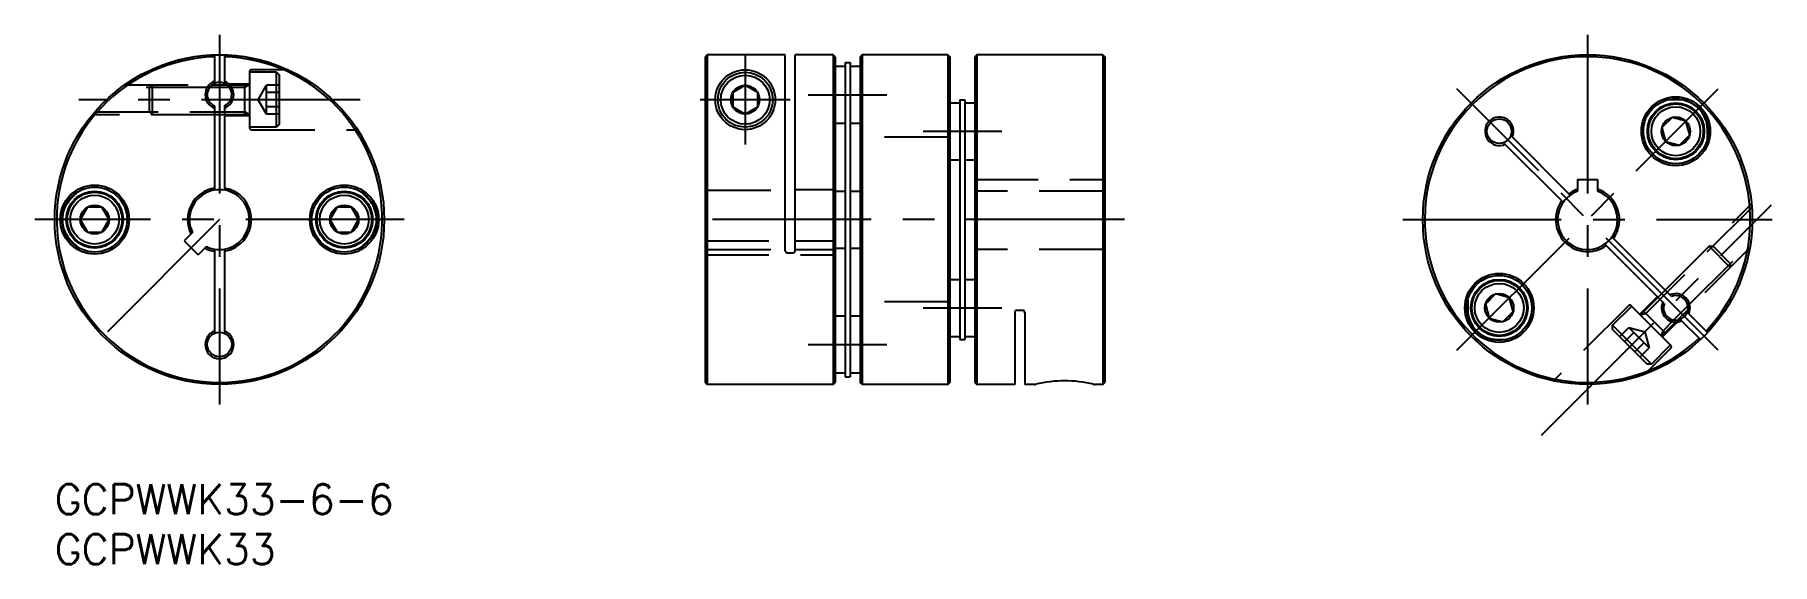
# Model space of a CAD drawing. Extents: x -2 to 172, y -8 to 45.
import ezdxf

# ---------------------------------------------------------------- set-up
doc = ezdxf.new("R2010")
doc.units = 0
doc.header["$LTSCALE"] = 0.5
doc.linetypes.add('CENTER', pattern=[50.8, 31.75, -6.35, 6.35, -6.35])
doc.linetypes.add('DASHED', pattern=[19.05, 12.7, -6.35])
for name, color, linetype in [('MSM_CENTER', 1, 'CENTER'), ('MSM_CONTINUOUS', 7, 'CONTINUOUS'), ('MSM_DASHED', 4, 'DASHED'), ('MSM_NARROW', 5, 'CONTINUOUS'), ('MSM_PART_NUMBER', 7, 'CONTINUOUS')]:
    doc.layers.add(name, color=color, linetype=linetype)
doc.styles.get("Standard").update_dxf_attribs({"font": 'txt.shx', "height": 3, "bigfont": 'bigfont.shx'})

# ---------------------------------------------------------------- blocks, each defined once
blk = doc.blocks.new('*U27')
at = {"layer": 'MSM_PART_NUMBER'}
blk.add_text('GCPWWK33-6-6', height=3, dxfattribs=at).set_placement((0, -3))
blk = doc.blocks.new('*U28')
at = {"layer": 'MSM_PART_NUMBER'}
blk.add_text('GCPWWK33', height=3, dxfattribs=at).set_placement((0, -8))

msp = doc.modelspace()

# ---------------------------------------------------------------- linework, layer by layer
at = {"layer": 'MSM_CENTER'}
for p, q in [((16.5, 45), (16.5, 8)), ((153.52, 45), (153.52, 8)), ((69.16, 43), (69.16, 34)), ((30.58, 38.5), (2.42, 38.5)), ((73.66, 38.5), (64.66, 38.5)), ((75.47, 39), (83.35, 39)), ((140.44, 13.42), (166.6, 39.58)), ((166.6, 13.42), (140.44, 39.58)), ((86.97, 35.34), (94.85, 35.34)), ((148.92, 4.93), (171.96, 27.97)), ((35, 26.5), (-2, 26.5)), ((16.5, 26.5), (3.42, 13.42)), ((107.16, 26.5), (63.16, 26.5)), ((135.02, 26.5), (172.02, 26.5)), ((86.97, 17.66), (94.85, 17.66)), ((75.47, 14), (83.35, 14))]:
    msp.add_line(p, q, dxfattribs=at)
at = {"layer": 'MSM_CONTINUOUS'}
for p, q in [((16, 42.99), (16, 40.12)), ((17, 42.99), (17, 40.12)), ((65.36, 42.99), (65.16, 42.79)), ((65.16, 42.79), (65.16, 10.2)), ((65.36, 42.99), (65.36, 10)), ((73.16, 42.99), (65.36, 42.99)), ((73.16, 23.38), (73.16, 42.99)), ((77.96, 43), (74.16, 43)), ((74.16, 23.38), (74.16, 43)), ((77.96, 43), (77.96, 10)), ((78.16, 42.8), (77.96, 43)), ((78.16, 42.8), (78.16, 10.2)), ((78.16, 41.85), (79.16, 41.85)), ((79.16, 42.23), (79.66, 42.23)), ((79.16, 42.23), (79.16, 10.77)), ((79.66, 42.23), (79.66, 10.77)), ((79.66, 41.85), (80.66, 41.85)), ((80.86, 43), (80.66, 42.8)), ((80.66, 42.8), (80.66, 10.2)), ((80.86, 43), (80.86, 10)), ((89.46, 43), (80.86, 43)), ((89.46, 43), (89.46, 10)), ((89.46, 43), (89.66, 42.8)), ((89.66, 42.8), (89.66, 10.2)), ((92.36, 43), (92.16, 42.8)), ((92.16, 42.8), (92.16, 10.2)), ((104.96, 43), (92.36, 43)), ((92.36, 43), (92.36, 10)), ((104.96, 43), (104.96, 10)), ((104.96, 43), (105.16, 42.8)), ((105.16, 42.8), (105.16, 10.2)), ((15.78, 40), (17.22, 40)), ((69.16, 39.94), (67.91, 39.22)), ((67.91, 39.22), (67.91, 37.78)), ((70.41, 39.22), (69.16, 39.94)), ((70.41, 37.78), (70.41, 39.22)), ((90.66, 38.5), (91.16, 38.5)), ((90.66, 38.5), (90.66, 14.5)), ((91.16, 38.5), (91.16, 14.5)), ((162.52, 38.5), (161.6, 38.5)), ((16, 37.88), (16, 29.46)), ((17, 37), (16, 37)), ((17, 37.88), (17, 29.46)), ((67.91, 37.78), (69.16, 37.06)), ((69.16, 37.06), (70.41, 37.78)), ((89.66, 38.19), (90.66, 38.19)), ((91.16, 38.19), (92.16, 38.19)), ((161.99, 36.73), (160.96, 35.71)), ((163.38, 36.36), (161.99, 36.73)), ((78.16, 36.15), (79.16, 36.15)), ((79.66, 36.15), (80.66, 36.15)), ((151.78, 28.95), (145.83, 34.9)), ((160.96, 35.71), (161.34, 34.32)), ((162.73, 33.94), (163.75, 34.97)), ((163.75, 34.97), (163.38, 36.36)), ((165.52, 34.58), (165.52, 35.5)), ((151.07, 28.24), (145.12, 34.19)), ((161.34, 34.32), (162.73, 33.94)), ((89.66, 32.49), (90.66, 32.49)), ((91.16, 32.49), (92.16, 32.49)), ((152.52, 30.5), (152.52, 29.33)), ((152.52, 30.5), (154.52, 30.5)), ((154.52, 30.5), (154.52, 29.33)), ((2.3, 29.27), (1.65, 28.62)), ((31.35, 28.62), (30.7, 29.27)), ((78.16, 29.35), (79.16, 29.35)), ((79.66, 29.35), (80.66, 29.35)), ((3.28, 27.75), (2.56, 26.5)), ((2.56, 26.5), (3.28, 25.25)), ((4.72, 27.75), (3.28, 27.75)), ((5.44, 26.5), (4.72, 27.75)), ((4.72, 25.25), (5.44, 26.5)), ((28.28, 27.75), (27.56, 26.5)), ((27.56, 26.5), (28.28, 25.25)), ((29.72, 27.75), (28.28, 27.75)), ((30.44, 26.5), (29.72, 27.75)), ((29.72, 25.25), (30.44, 26.5)), ((1.65, 24.38), (2.3, 23.73)), ((3.28, 25.25), (4.72, 25.25)), ((13.79, 25.21), (12.96, 24.38)), ((12.96, 24.38), (14.38, 22.96)), ((28.28, 25.25), (29.72, 25.25)), ((30.7, 23.73), (31.35, 24.38)), ((161.92, 18.81), (155.97, 24.76)), ((15.21, 23.79), (14.38, 22.96)), ((16, 23.54), (16, 15.12)), ((17, 23.54), (17, 15.12)), ((73.36, 23.18), (73.96, 23.18)), ((78.16, 23.65), (79.16, 23.65)), ((79.66, 23.65), (80.66, 23.65)), ((161.21, 18.1), (155.26, 24.05)), ((89.66, 20.51), (90.66, 20.51)), ((91.16, 20.51), (92.16, 20.51)), ((160.59, 18.72), (161.3, 19.43)), ((96.96, 17.41), (96.36, 17.41)), ((141.52, 18.42), (141.52, 17.5)), ((144.31, 19.06), (143.29, 18.03)), ((143.29, 18.03), (143.66, 16.64)), ((145.7, 18.68), (144.31, 19.06)), ((146.08, 17.29), (145.7, 18.68)), ((163.57, 17.46), (162.56, 16.45)), ((78.16, 16.85), (79.16, 16.85)), ((79.66, 16.85), (80.66, 16.85)), ((96.16, 17.21), (96.16, 10)), ((97.16, 17.21), (97.16, 10)), ((143.66, 16.64), (145.05, 16.27)), ((145.05, 16.27), (146.08, 17.29)), ((164.83, 14.48), (162.8, 16.51)), ((165.54, 15.19), (163.51, 17.22)), ((89.66, 14.81), (90.66, 14.81)), ((90.66, 14.5), (91.16, 14.5)), ((91.16, 14.81), (92.16, 14.81)), ((144.52, 14.5), (145.44, 14.5)), ((78.16, 11.15), (79.16, 11.15)), ((79.16, 10.77), (79.66, 10.77)), ((79.66, 11.15), (80.66, 11.15)), ((65.16, 10.2), (65.36, 10)), ((77.96, 10), (65.36, 10)), ((77.96, 10), (78.16, 10.2)), ((80.86, 10), (80.66, 10.2)), ((89.46, 10), (80.86, 10)), ((89.46, 10), (89.66, 10.2)), ((92.16, 10.2), (92.36, 10)), ((96.16, 10), (92.36, 10)), ((98.16, 10), (97.16, 10)), ((104.96, 10), (104.16, 10)), ((104.96, 10), (105.16, 10.2))]:
    msp.add_line(p, q, dxfattribs=at)
for centre, radius in [((16.5, 26.5), 16.5), ((153.52, 26.5), 16.5), ((69.16, 38.5), 3), ((69.16, 38.5), 2.75), ((69.16, 38.5), 2.45), ((69.16, 38.5), 1.44), ((162.36, 35.34), 3.45), ((162.36, 35.34), 3.25), ((144.68, 35.34), 1.23), ((162.36, 35.34), 2.85), ((162.36, 35.34), 2.75), ((162.36, 35.34), 2.45), ((162.36, 35.34), 1.44), ((4, 26.5), 3.45), ((4, 26.5), 3.25), ((29, 26.5), 3.45), ((29, 26.5), 3.25), ((4, 26.5), 2.85), ((4, 26.5), 2.75), ((4, 26.5), 2.45), ((4, 26.5), 1.44), ((29, 26.5), 2.85), ((29, 26.5), 2.75), ((29, 26.5), 2.45), ((29, 26.5), 1.44), ((144.68, 17.66), 3.45), ((144.68, 17.66), 3.25), ((144.68, 17.66), 2.85), ((144.68, 17.66), 2.75), ((144.68, 17.66), 2.45), ((144.68, 17.66), 1.44), ((16.5, 14), 1.23)]:
    msp.add_circle(centre, radius, dxfattribs=at)
for centre, radius, start, end in [((16.5, 26.5), 16.3, 91.7578, 88.2422), ((153.52, 26.5), 16.3, 316.7578, 313.2422), ((16.5, 39), 1.43, 110.4659, 249.5341), ((16.5, 39), 1.23, 293.9854, 246.0146), ((16.5, 39), 1.43, 290.4659, 69.5341), ((162.52, 35.5), 3, 0, 90), ((144.68, 35.34), 1.43, 335.4659, 294.5341), ((16.5, 26.5), 3.2, 98.9893, 206.79), ((16.5, 26.5), 3.2, 278.9893, 81.0107), ((3.77, 26.5), 3, 135, 225), ((16.5, 26.5), 3, 244.4712, 205.5288), ((29.23, 26.5), 3, 315, 45), ((153.52, 26.5), 3.2, 143.9893, 306.0107), ((153.52, 26.5), 3, 109.4712, 70.5288), ((153.52, 26.5), 3.2, 108.21, 126.0107), ((153.52, 26.5), 3.2, 323.9893, 71.79), ((16.5, 26.5), 3.2, 243.21, 261.0107), ((73.36, 23.38), 0.2, 180, 270), ((73.96, 23.38), 0.2, 270, 0), ((96.36, 17.21), 0.2, 90, 180), ((96.96, 17.21), 0.2, 0, 90), ((144.52, 17.5), 3, 180, 270), ((162.36, 17.66), 1.43, 155.4659, 294.5341), ((162.36, 17.66), 1.23, 158.9854, 111.0146), ((162.36, 17.66), 1.43, 335.4659, 114.5341), ((16.5, 14), 1.43, 110.4659, 69.5341), ((98.14, 10.71), 0.712, 271.4125, 278.8904), ((101.16, -1.91), 12.27, 76.3866, 103.6902), ((104.23, 11.23), 1.24, 261.2584, 266.625)]:
    msp.add_arc(centre, radius, start, end, dxfattribs=at)
at = {"layer": 'MSM_DASHED'}
for p, q in [((17.05, 40.1), (19.5, 40.1)), ((19.5, 41.3), (19.5, 35.7)), ((22.2, 41.25), (19.5, 41.25)), ((23.37, 41.5), (19.7, 41.5)), ((22.2, 41.25), (22.5, 40.95)), ((22.2, 35.75), (22.2, 41.25)), ((22.5, 36.05), (22.5, 40.95)), ((15.51, 39.73), (6.64, 39.73)), ((7.01, 40), (15.78, 40)), ((9.5, 39.73), (9.77, 40)), ((9.5, 37.27), (9.5, 39.73)), ((9.77, 40), (9.77, 37)), ((17.22, 40), (19.5, 40)), ((19.03, 39.73), (17.49, 39.73)), ((19.5, 40), (19.03, 39.73)), ((19.03, 37), (19.03, 40)), ((20.37, 38.5), (21.2, 39.94)), ((21.2, 37.06), (20.37, 38.5)), ((21.2, 37.06), (21.2, 39.94)), ((22.5, 39.94), (21.2, 39.94)), ((22.5, 39.22), (21.2, 39.22)), ((16, 37), (3.77, 37)), ((4, 37.27), (16, 37.27)), ((9.77, 37), (9.5, 37.27)), ((17, 37.27), (19.03, 37.27)), ((19.5, 37), (17, 37)), ((19.5, 36.9), (17, 36.9)), ((19.5, 37), (19.03, 37.27)), ((22.5, 37.78), (21.2, 37.78)), ((22.5, 37.06), (21.2, 37.06)), ((22.2, 35.75), (19.5, 35.75)), ((19.7, 35.5), (30.33, 35.5)), ((22.5, 36.05), (22.2, 35.75)), ((80.86, 34.75), (80.66, 34.95)), ((89.46, 34.75), (89.66, 34.95)), ((89.46, 34.75), (80.86, 34.75)), ((65.36, 29.46), (65.16, 29.66)), ((77.96, 29.5), (78.16, 29.7)), ((92.16, 30.5), (105.16, 30.5)), ((65.36, 29.46), (73.16, 29.46)), ((74.16, 29.5), (77.96, 29.5)), ((92.36, 29.33), (92.16, 29.54)), ((104.96, 29.33), (92.36, 29.33)), ((104.96, 29.33), (105.16, 29.54)), ((161.3, 19.43), (169.94, 28.08)), ((169.97, 27.72), (161.49, 19.24)), ((65.16, 24.38), (73.16, 24.38)), ((74.16, 24.38), (78.16, 24.38)), ((65.36, 23.5), (65.16, 23.3)), ((65.16, 22.96), (78.16, 22.96)), ((65.36, 23.5), (73.16, 23.5)), ((74.16, 23.5), (77.96, 23.5)), ((77.96, 23.5), (78.16, 23.3)), ((92.36, 23.5), (92.16, 23.3)), ((104.96, 23.5), (92.36, 23.5)), ((104.96, 23.5), (105.16, 23.3)), ((169.77, 23.66), (163.57, 17.46)), ((163.58, 17.85), (169.85, 24.12)), ((167.82, 21.71), (165.7, 23.83)), ((165.7, 23.83), (166.09, 23.83)), ((166.09, 23.83), (167.82, 22.1)), ((167.82, 22.1), (167.82, 21.71)), ((80.86, 18.25), (80.66, 18.05)), ((89.46, 18.25), (80.86, 18.25)), ((89.46, 18.25), (89.66, 18.05)), ((157.62, 17.87), (150.11, 10.36)), ((156.03, 15.93), (157.94, 17.84)), ((161.86, 13.91), (157.9, 17.87)), ((158.75, 17.02), (160.52, 18.79)), ((158.82, 16.95), (160.59, 18.72)), ((160.78, 18.53), (159.35, 17.09)), ((156.03, 15.5), (156.03, 15.93)), ((156.03, 15.93), (159.92, 12.04)), ((156.74, 14.79), (157.66, 15.71)), ((157.66, 15.71), (159.7, 13.67)), ((157.66, 15.71), (159.27, 15.28)), ((158.82, 16.95), (159.35, 17.09)), ((159.15, 17.29), (161.28, 15.16)), ((162.56, 16.45), (160.94, 14.83)), ((162.75, 16.49), (161.02, 14.76)), ((161.08, 15.36), (162.17, 16.45)), ((156.03, 15.5), (159.5, 12.04)), ((157.25, 14.28), (158.17, 15.2)), ((158.27, 13.26), (159.19, 14.18)), ((159.27, 15.28), (159.7, 13.67)), ((159.92, 12.04), (161.83, 13.95)), ((160.94, 14.83), (161.08, 15.36)), ((158.78, 12.75), (159.7, 13.67)), ((159.27, 11.03), (161.86, 13.63)), ((159.92, 12.04), (159.5, 12.04))]:
    msp.add_line(p, q, dxfattribs=at)
for centre, start, end in [((19.7, 41.3), 90, 180), ((19.7, 35.7), 180, 270), ((157.76, 17.73), 45, 135), ((161.72, 13.77), 315, 45)]:
    msp.add_arc(centre, 0.2, start, end, dxfattribs=at)
at = {"layer": 'MSM_NARROW'}
for p, q in [((17.49, 39.73), (15.51, 39.73)), ((16, 37.27), (17, 37.27)), ((161.49, 19.24), (160.78, 18.53)), ((162.17, 16.45), (163.58, 17.85))]:
    msp.add_line(p, q, dxfattribs=at)

# ---------------------------------------------------------------- block references
at = {"layer": 'MSM_CONTINUOUS'}
for name in ['*U27', '*U28']:
    msp.add_blockref(name, (0, 0), dxfattribs=at)

doc.saveas('drawing.dxf')
